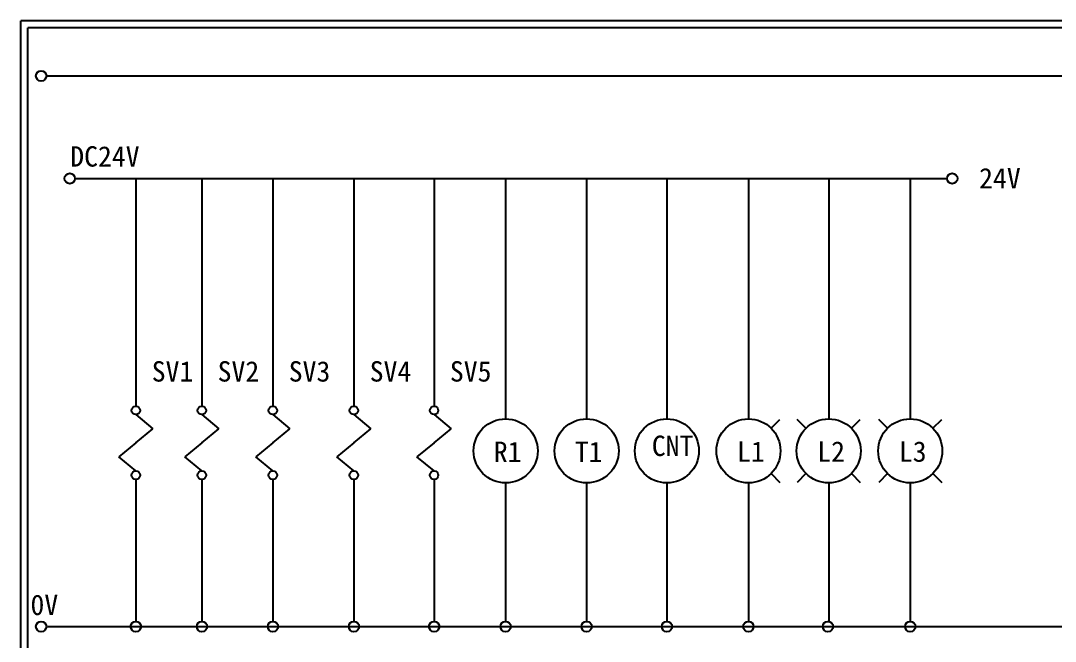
# Model space of a CAD drawing. Extents: x 926 to 1213, y 3 to 207.
# Drawn here: x 925.7 to 1108.4, y 97.4 to 207 of the extents above; entities that cross this region are included whole.
import ezdxf

# ---------------------------------------------------------------- set-up
doc = ezdxf.new("R2010")
doc.units = 0
doc.layers.add('圖框層', color=7, linetype='CONTINUOUS')
doc.layers.add('標尺寸層', color=3, linetype='CONTINUOUS')
doc.styles.add('STSL', font='kaiu.ttf')

msp = doc.modelspace()

# ---------------------------------------------------------------- linework, layer by layer
at = {"layer": '圖框層', "color": 7}
for p, q in [((1212.74, 206.97), (925.74, 206.97)), ((925.74, 3), (925.74, 206.97)), ((1211.49, 205.72), (926.99, 205.72)), ((926.99, 4.25), (926.99, 205.72))]:
    msp.add_line(p, q, dxfattribs=at)
at = {"layer": '標尺寸層', "color": 7}
for p, q in [((930.28, 197.22), (1207.88, 197.22)), ((935.32, 179.1), (1089.32, 179.1)), ((946.08, 179.1), (946.08, 138.9)), ((957.72, 179.1), (957.72, 138.9)), ((970.26, 179.1), (970.26, 138.9)), ((984.56, 179.1), (984.56, 138.9)), ((998.73, 179.1), (998.73, 138.9)), ((1011.38, 179.1), (1011.38, 136.65)), ((1025.68, 179.1), (1025.68, 136.65)), ((1039.85, 179.1), (1039.85, 136.65)), ((1054.25, 179.1), (1054.25, 136.65)), ((1068.42, 179.1), (1068.42, 136.65)), ((1082.82, 179.1), (1082.82, 136.65)), ((946.08, 137.4), (949.08, 134.91)), ((957.72, 137.4), (960.72, 134.91)), ((970.26, 137.4), (973.27, 134.91)), ((984.56, 137.4), (987.57, 134.91)), ((998.73, 137.4), (1001.73, 134.91)), ((1058.26, 135), (1059.81, 136.55)), ((1064.41, 135), (1062.86, 136.55)), ((1072.42, 135), (1073.98, 136.55)), ((1078.82, 135), (1077.27, 136.55)), ((1086.83, 135), (1088.38, 136.55)), ((946.08, 132.42), (949.08, 134.91)), ((957.72, 132.42), (960.72, 134.91)), ((970.26, 132.42), (973.27, 134.91)), ((984.56, 132.42), (987.57, 134.91)), ((998.73, 132.42), (1001.73, 134.91)), ((946.08, 132.42), (943.07, 129.93)), ((957.72, 132.42), (954.71, 129.93)), ((970.26, 132.42), (967.26, 129.93)), ((984.56, 132.42), (981.56, 129.93)), ((998.73, 132.42), (995.72, 129.93)), ((946.08, 127.44), (943.07, 129.93)), ((957.72, 127.44), (954.71, 129.93)), ((970.26, 127.44), (967.26, 129.93)), ((984.56, 127.44), (981.56, 129.93)), ((998.73, 127.44), (995.72, 129.93)), ((1058.26, 126.99), (1059.81, 125.43)), ((1064.41, 126.99), (1062.86, 125.43)), ((1072.42, 126.99), (1073.98, 125.43)), ((1078.82, 126.99), (1077.27, 125.43)), ((1086.83, 126.99), (1088.38, 125.43)), ((946.08, 125.94), (946.08, 100.88)), ((957.72, 125.94), (957.72, 100.88)), ((970.26, 125.94), (970.26, 100.88)), ((984.56, 125.94), (984.56, 100.88)), ((998.73, 125.94), (998.73, 100.88)), ((1011.38, 125.33), (1011.38, 100.88)), ((1025.68, 125.33), (1025.68, 100.88)), ((1039.85, 125.33), (1039.85, 100.88)), ((1054.25, 125.33), (1054.25, 100.88)), ((1068.42, 125.33), (1068.42, 100.88)), ((1082.82, 125.33), (1082.82, 100.88)), ((930.49, 99.96), (1208.36, 99.96))]:
    msp.add_line(p, q, dxfattribs=at)
for centre, radius in [((929.36, 197.22), 0.92), ((934.4, 179.1), 0.92), ((1090.24, 179.1), 0.92), ((946.08, 138.15), 0.751), ((957.72, 138.15), 0.751), ((970.26, 138.15), 0.751), ((984.56, 138.15), 0.751), ((998.73, 138.15), 0.751), ((1011.38, 130.99), 5.66), ((1025.68, 130.99), 5.66), ((1039.85, 130.99), 5.66), ((1054.25, 130.99), 5.66), ((1068.42, 130.99), 5.66), ((1082.82, 130.99), 5.66), ((946.08, 126.69), 0.751), ((957.72, 126.69), 0.751), ((970.26, 126.69), 0.751), ((984.56, 126.69), 0.751), ((998.73, 126.69), 0.751), ((929.36, 99.96), 0.92), ((946.08, 99.96), 0.92), ((957.74, 99.96), 0.92), ((970.28, 99.96), 0.92), ((984.58, 99.96), 0.92), ((998.75, 99.96), 0.92), ((1011.36, 99.96), 0.92), ((1025.68, 99.96), 0.92), ((1039.85, 99.96), 0.92), ((1054.25, 99.96), 0.92), ((1068.28, 99.96), 0.92), ((1082.82, 99.96), 0.92)]:
    msp.add_circle(centre, radius, dxfattribs=at)

# ---------------------------------------------------------------- texts
at = {"layer": '圖框層', "style": 'STSL'}
for s, p in [('DC24V', (934.49, 181.2)), ('24V', (1094.98, 177.35))]:
    msp.add_text(s, height=3.6, dxfattribs=at).set_placement(p)
at = {"layer": '圖框層', "color": 4, "style": 'STSL'}
for s, p in [('SV1', (948.88, 143.23)), ('SV2', (960.52, 143.23)), ('SV3', (973.07, 143.23)), ('SV4', (987.37, 143.23)), ('SV5', (1001.53, 143.23)), ('CNT', (1037.18, 130.09)), ('R1', (1009.28, 129.03)), ('T1', (1023.58, 129.03)), ('L1', (1052.23, 129.07)), ('L2', (1066.4, 129.07)), ('L3', (1080.81, 129.07)), ('0V', (927.47, 102))]:
    msp.add_text(s, height=3.6, dxfattribs=at).set_placement(p)

doc.saveas('drawing.dxf')
